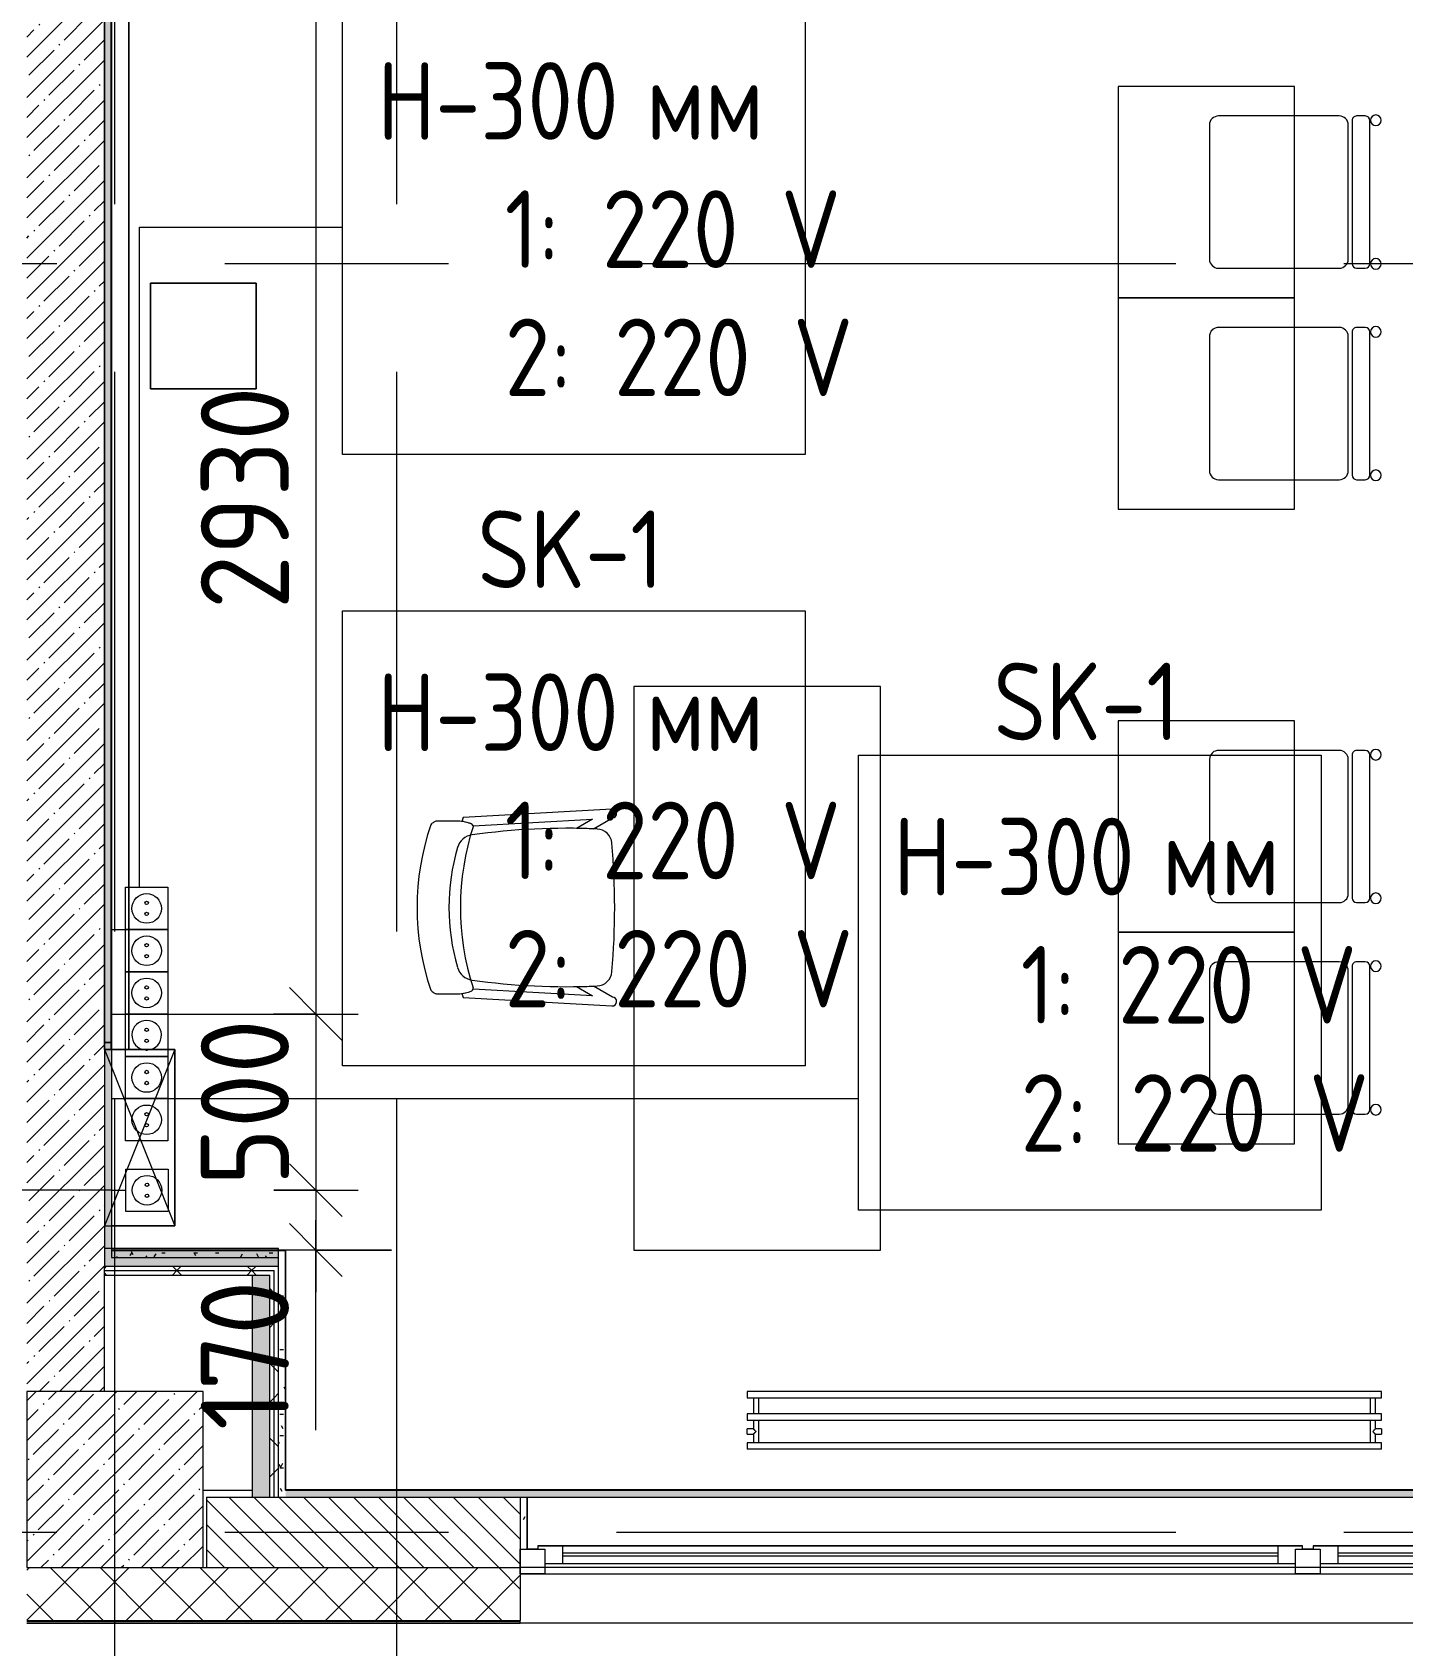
# Model space of a CAD drawing. Header units: millimetres. Extents: x 35147 to 231677, y -8553 to 29000.
# Drawn here: x 47425 to 51314, y -322 to 4256 of the extents above; entities that cross this region are included whole.
import ezdxf

# ---------------------------------------------------------------- set-up
doc = ezdxf.new("R2010")
doc.units = ezdxf.units.MM
doc.linetypes.add('Осевая', pattern=[3175, 635, -476.25, 1587.5, -476.25])
for name, color, linetype, lineweight in [('A-ANNO-DIMS', 7, 'Continuous', 9), ('A-ANNO-DIMS-100', 7, 'Continuous', 9), ('A-DETL-GENF', 7, 'Continuous', 9), ('A-GLAZ', 7, 'Continuous', 9), ('A-GLAZ-1', 7, 'Continuous', 13), ('A-WALL', 7, 'Continuous', 9), ('E-ELEC-FIXT-IDEN', 7, 'Continuous', 9), ('I-FURN', 7, 'Continuous', 9), ('I-WALL', 7, 'Continuous', 9), ('M-EQPM', 7, 'Continuous', 9), ('S-COLS', 7, 'Continuous', 9), ('Оси', 7, 'Continuous', 9), ('Оси-2', 7, 'Осевая', 9), ('Электрические приборы', 7, 'Continuous', 9)]:
    doc.layers.add(name, color=color, linetype=linetype, lineweight=lineweight)
for name, color, linetype, lineweight, true_color in [('A-WALL-1', 7, 'Continuous', 9, 0x3c3c3c), ('A-WALL-FNSH-1', 7, 'Continuous', 9, 0x3c3c3c), ('I-FURN-1', 7, 'Continuous', 9, 0xf0f0f0), ('Оси розеток', 7, 'Continuous', 9, 0xff1e23)]:
    doc.layers.add(name, color=color, linetype=linetype, lineweight=lineweight, true_color=true_color)
doc.styles.add('GOST Common', font='GOST_Common.ttf', dxfattribs={"width": 0.9, "height": 220})
doc.styles.add('ISOCPEUR', font='isocpeur.ttf', dxfattribs={"width": 0.9, "height": 250})
doc.dimstyles.new('ISO-2_5_0_9К_БОЛЬШОЙ', dxfattribs={"dimscale": 304.8, "dimtxt": 248.995294, "dimasz": 0.492126, "dimexe": 0.393701, "dimexo": 0.984252, "dimgap": 0, "dimtad": 1, "dimdec": 0, "dimrnd": 10, "dimzin": 0, "dimdsep": 46, "dimtxsty": 'ISOCPEUR', "dimblk1": 'OBLIQUE', "dimblk2": 'OBLIQUE', "dimsah": 1, "dimcen": 0.09, "dimdle": 0.393701, "dimazin": 0, "dimtfac": 1, "dimtdec": 4, "dimtix": 1, "dimtmove": 0, "dimatfit": 3, "dimfxl": 1, "dimtvp": 1, "dimtolj": 1, "dimtzin": 0, "dimarcsym": 2})
doc.dimstyles.new('ISO-2_5_0_9К_БОЛЬШОЙ_2', dxfattribs={"dimscale": 304.8, "dimtxt": 248.995294, "dimasz": 0.492126, "dimexe": 0.393701, "dimexo": 0.984252, "dimgap": 0, "dimtad": 1, "dimdec": 0, "dimrnd": 10, "dimzin": 0, "dimdsep": 46, "dimtxsty": 'ISOCPEUR', "dimblk1": 'OBLIQUE', "dimblk2": 'OBLIQUE', "dimsah": 1, "dimcen": 0.09, "dimdle": 0.393701, "dimazin": 0, "dimtfac": 1, "dimtdec": 4, "dimtix": 1, "dimtmove": 1, "dimatfit": 3, "dimfxl": 1, "dimtvp": 1, "dimtolj": 1, "dimtzin": 0, "dimarcsym": 2})
pattern_1 = [(0, (0, 0), (121.92, 30.48), [10.058, -81.382, 10.058, -81.382, -487.68]), (0, (0, 0), (121.92, 30.48), [-182.88, 10.058, -172.822, 10.058, -81.382, -213.36]), (0, (0, 0), (121.92, 30.48), [-457.2, 10.058, -50.902, 10.058, -142.342]), (120, (45.72, 15.24), (-87.356454, 90.345817), [10.058, -81.382, 10.058, -81.382, -487.68]), (120, (45.72, 15.24), (-87.356454, 90.345817), [-182.88, 10.058, -172.822, 10.058, -81.382, -213.36]), (120, (45.72, 15.24), (-87.356454, 90.345817), [-457.2, 10.058, -50.902, 10.058, -142.342]), (240, (60.96, 76.2), (-34.563546, -120.825817), [10.058, -81.382, 10.058, -81.382, -487.68]), (240, (60.96, 76.2), (-34.563546, -120.825817), [-182.88, 10.058, -172.822, 10.058, -81.382, -213.36]), (240, (60.96, 76.2), (-34.563546, -120.825817), [-457.2, 10.058, -50.902, 10.058, -142.342])]
pattern_2 = [(45, (0, 0), (-106.066, 106.066), []), (135, (0, 0), (-106.066, -106.066), [])]

# ---------------------------------------------------------------- blocks, each defined once
blk = doc.blocks.new('BSC_Колонна _Прямоугольная - 500х500-V7-План размещения напольных электротехнических лючков и розеток 2 этажа в осях 12-23')
at = {"layer": 'S-COLS'}
h = blk.add_hatch(dxfattribs=at)
h.set_pattern_fill('FP_8', color=256, style=0, pattern_type=2)
h.set_pattern_definition([(45, (-47660, -150), (-57.02463, 57.02463), []), (45, (-47602.975, -150), (-57.02463, 57.02463), [100.806, -20.161, 3.353, -16.808])])
h.paths.add_polyline_path([(-250, -250), (250, -250), (250, 250), (-250, 250), (-250, 184.8)])
for p, q in [((250, 250), (-250, 250)), ((-250, 250), (-250, -250)), ((250, -250), (250, 250)), ((-250, -250), (250, -250))]:
    blk.add_line(p, q, dxfattribs=at)
blk = doc.blocks.new('120_Окно_СКБ_2Ст - 120_Окно_СКБ_2Ст 3100х2500 _мал_ створка слева-2_-V22-План размещения напольных электротехнических лючков и розеток 2 этажа в осях 12-23')
at = {"layer": 'A-GLAZ'}
for p, q in [((1550, -57), (-1550, -57)), ((-1550, -127), (-1500, -127)), ((-1430, -107), (-770, -107)), ((-770, -117), (-1430, -117)), ((-700, -127), (-670, -127)), ((-600, -107), (1430, -107)), ((1430, -117), (-600, -117)), ((1500, -127), (1530, -127))]:
    blk.add_line(p, q, dxfattribs=at)
at = {"layer": 'A-GLAZ-1'}
for p, q in [((-1550, -127), (-1550, -57)), ((-1550, -57), (-1480, -57)), ((-1480, -57), (-1480, -127)), ((-720, -87), (-1480, -87)), ((-1480, -87), (-1480, -127)), ((-1430, -137), (-1430, -87)), ((-770, -137), (-770, -87)), ((-720, -127), (-720, -57)), ((-720, -57), (-650, -57)), ((-720, -127), (-720, -87)), ((-650, -57), (-650, -127)), ((1480, -87), (-650, -87)), ((-650, -87), (-650, -127)), ((-600, -137), (-600, -87)), ((1430, -137), (1430, -87)), ((1480, -127), (1480, -57)), ((1480, -57), (1550, -57)), ((1480, -127), (1480, -87)), ((1550, -57), (1550, -127)), ((-1480, -127), (-1550, -127)), ((-1480, -127), (-1500, -127)), ((-1500, -127), (-1500, -137)), ((-1500, -137), (-700, -137)), ((-700, -137), (-1500, -137)), ((-650, -127), (-720, -127)), ((-700, -127), (-720, -127)), ((-700, -137), (-700, -127)), ((-650, -127), (-670, -127)), ((-670, -127), (-670, -137)), ((-670, -137), (1500, -137)), ((1500, -137), (-670, -137)), ((1550, -127), (1480, -127)), ((1500, -127), (1480, -127)), ((1500, -137), (1500, -127))]:
    blk.add_line(p, q, dxfattribs=at)
blk = doc.blocks.new('Стол базовый прямоугольный - 1_7а-25476368-План размещения напольных электротехнических лючков и розеток 2 этажа в осях 12-23')
at = {"layer": 'I-FURN-1'}
for p, q in [((250, 300), (-250, 300)), ((-250, 300), (-250, -300)), ((250, -300), (250, 300)), ((-250, -300), (250, -300))]:
    blk.add_line(p, q, dxfattribs=at)
blk = doc.blocks.new('Стул Breuer - 1_9а-V61-План размещения напольных электротехнических лючков и розеток 2 этажа в осях 12-23')
at = {"layer": 'I-FURN-1'}
for p, q in [((190.5, 241.3), (-190.5, 241.3)), ((-215.9, 215.9), (-215.9, 0)), ((215.9, 0), (215.9, 215.9)), ((-215.9, 0), (-215.9, -127)), ((215.9, -127), (215.9, 0)), ((-215.9, -176.2), (-215.9, -200.8)), ((203.2, -163.5), (-203.2, -163.5)), ((-190.5, -152.4), (190.5, -152.4)), ((215.9, -200.8), (215.9, -176.2)), ((-203.2, -213.5), (203.2, -213.5))]:
    blk.add_line(p, q, dxfattribs=at)
for centre, radius, start, end in [((-190.5, 215.9), 25.4, 90, 180), ((190.5, 215.9), 25.4, 0, 90), ((-190.5, -127), 25.4, 180, 270), ((190.5, -127), 25.4, 270, 360), ((-203.2, -176.2), 12.7, 90, 180), ((203.2, -176.2), 12.7, 360, 90), ((-203.5, -230.6), 15.1, 360, 180), ((-203.2, -200.8), 12.7, 180, 270), ((203.7, -230.6), 15.1, 360, 180), ((203.2, -200.8), 12.7, 270, 360), ((-203.5, -230.6), 15.1, 180, 360), ((203.7, -230.6), 15.1, 180, 360)]:
    blk.add_arc(centre, radius, start, end, dxfattribs=at)
blk = doc.blocks.new('Стул Breuer - 1_9а-V84-План размещения напольных электротехнических лючков и розеток 2 этажа в осях 12-23')
at = {"layer": 'I-FURN-1'}
for p, q in [((190.5, 241.3), (-190.5, 241.3)), ((-215.9, 215.9), (-215.9, 0)), ((215.9, 0), (215.9, 215.9)), ((-215.9, 0), (-215.9, -127)), ((215.9, -127), (215.9, 0)), ((-215.9, -176.2), (-215.9, -200.8)), ((203.2, -163.5), (-203.2, -163.5)), ((-190.5, -152.4), (190.5, -152.4)), ((215.9, -200.8), (215.9, -176.2)), ((-203.2, -213.5), (203.2, -213.5))]:
    blk.add_line(p, q, dxfattribs=at)
for centre, radius, start, end in [((-190.5, 215.9), 25.4, 90, 180), ((190.5, 215.9), 25.4, 75, 90), ((190.5, 215.9), 25.4, 60, 75), ((190.5, 215.9), 25.4, 45, 60), ((190.5, 215.9), 25.4, 30, 45), ((190.5, 215.9), 25.4, 0, 30), ((-190.5, -127), 25.4, 180, 270), ((190.5, -127), 25.4, 270, 360), ((-203.2, -176.2), 12.7, 90, 180), ((203.2, -176.2), 12.7, 360, 90), ((-203.5, -230.6), 15.1, 360, 180), ((-203.2, -200.8), 12.7, 180, 270), ((203.7, -230.6), 15.1, 360, 180), ((203.2, -200.8), 12.7, 270, 360), ((-203.5, -230.6), 15.1, 180, 360), ((203.7, -230.6), 15.1, 180, 360)]:
    blk.add_arc(centre, radius, start, end, dxfattribs=at)
blk = doc.blocks.new('Стул Breuer - 1_9а-V94-План размещения напольных электротехнических лючков и розеток 2 этажа в осях 12-23')
at = {"layer": 'I-FURN-1'}
for p, q in [((190.5, 241.3), (-190.5, 241.3)), ((-215.9, 215.9), (-215.9, 0)), ((215.9, 0), (215.9, 215.9)), ((-215.9, 0), (-215.9, -127)), ((215.9, -127), (215.9, 0)), ((-215.9, -176.2), (-215.9, -200.8)), ((203.2, -163.5), (-203.2, -163.5)), ((-190.5, -152.4), (190.5, -152.4)), ((215.9, -200.8), (215.9, -176.2)), ((-203.2, -213.5), (203.2, -213.5))]:
    blk.add_line(p, q, dxfattribs=at)
for centre, radius, start, end in [((-190.5, 215.9), 25.4, 105, 180), ((-190.5, 215.9), 25.4, 90, 105), ((190.5, 215.9), 25.4, 30, 90), ((190.5, 215.9), 25.4, 15, 30), ((190.5, 215.9), 25.4, 0, 15), ((-190.5, -127), 25.4, 180, 270), ((190.5, -127), 25.4, 270, 360), ((-203.2, -176.2), 12.7, 90, 180), ((203.2, -176.2), 12.7, 360, 90), ((-203.5, -230.6), 15.1, 360, 180), ((-203.2, -200.8), 12.7, 180, 270), ((203.7, -230.6), 15.1, 360, 180), ((203.2, -200.8), 12.7, 270, 360), ((-203.5, -230.6), 15.1, 180, 360), ((203.7, -230.6), 15.1, 180, 360)]:
    blk.add_arc(centre, radius, start, end, dxfattribs=at)
blk = doc.blocks.new('Chair_1 noor 78578 - 1_4-25422005-План размещения напольных электротехнических лючков и розеток 2 этажа в осях 12-23')
at = {"layer": 'I-FURN-1'}
for p, q in [((-130.5, 405.7), (-130.5, 344.8)), ((359.1, 344.8), (359.1, 405.7)), ((-141.2, 329.7), (-165.1, -92)), ((393.7, -92), (369.8, 329.7)), ((-136.5, -37.1), (-117.3, 302)), ((345.9, 302), (365.1, -37.1)), ((-110.2, 8.6), (-136.5, -37.1)), ((365.1, -37.1), (338.8, 8.6)), ((-139.7, -93.5), (-108.8, -39.9)), ((337.4, -39.9), (368.3, -93.5))]:
    blk.add_line(p, q, dxfattribs=at)
for centre, radius, start, end in [((114.3, -271.9), 732.8, 71.3174, 108.6833), ((114.3, -239.2), 609.6, 73.8265, 106.1735), ((114.3, -279.3), 660.4, 111.7, 112.7563), ((-37.4, 344.8), 93.1, 180, 204.9864), ((-37.4, 344.8), 93.1, 186.4785, 204.9864), ((114.3, -408), 746, 71.9445, 107.8276), ((-41.4, 297.5), 50.8, 106.1735, 171.9659), ((270, 297.5), 50.8, 8.0341, 73.8265), ((266, 344.8), 93.1, 334.477, 360), ((266, 344.8), 93.1, 335.0136, 353.5215), ((114.3, -279.3), 660.4, 67.2437, 68.3), ((-116, 308.2), 6.35, 204.9864, 258.4091), ((-116, 308.2), 6.35, 204.9864, 287.8276), ((1798.9, 37.7), 1909.3, 171.9659, 182.6261), ((-1570.3, 37.7), 1909.3, 357.3739, 8.0341), ((344.3, 307.4), 6.35, 281.4186, 334.477), ((344.6, 308.2), 6.35, 281.5909, 335.0136), ((1798.9, 37.7), 1909.3, 180.8761, 182.3307), ((-1570.3, 37.7), 1909.3, 357.6693, 359.1239), ((-64, -47.7), 44.5, 182.6261, 265.0912), ((292.6, -47.7), 44.4, 275.9396, 357.3739), ((-152.4, -92.7), 12.7, 176.75, 356.75), ((114.8, 2033.8), 2133.6, 265.0912, 274.9044), ((381, -92.7), 12.7, 183.25, 3.25)]:
    blk.add_arc(centre, radius, start, end, dxfattribs=at)
for points in [[(-120.4, 422.3), (-122, 420.8), (-124.7, 417.8), (-127.8, 413.5), (-129.8, 409.4), (-130.4, 406.9), (-130.5, 405.7)], [(359.1, 405.7), (359, 406.9), (358.4, 409.4), (356.4, 413.5), (353.3, 417.8), (350.6, 420.8), (349, 422.3)]]:
    blk.add_open_spline(points, degree=3, dxfattribs=at)
blk = doc.blocks.new('Стол базовый прямоугольный - 1_3-25460678-План размещения напольных электротехнических лючков и розеток 2 этажа в осях 12-23')
at = {"layer": 'I-FURN-1'}
for p, q in [((800, 350), (-800, 350)), ((-800, 350), (-800, -350)), ((800, -350), (800, 350)), ((-800, -350), (800, -350))]:
    blk.add_line(p, q, dxfattribs=at)
blk = doc.blocks.new('Шкаф параметрический - 1_5а-V104-План размещения напольных электротехнических лючков и розеток 2 этажа в осях 12-23')
at = {"layer": 'I-FURN-1'}
for p, q in [((0, 0), (500, 200)), ((0, 200), (500, 0)), ((500, 200), (0, 200)), ((0, 200), (0, 19.4)), ((0, 69.9), (0, 200)), ((0, 200), (500, 200)), ((500, 0), (500, 200)), ((500, 200), (500, 20)), ((0, 20), (0, 69.9)), ((0, 19.4), (0, 0)), ((0, 0), (500, 0))]:
    blk.add_line(p, q, dxfattribs=at)
blk = doc.blocks.new('Зеркало обычное - Доска-32858947-План размещения напольных электротехнических лючков и розеток 2 этажа в осях 12-23')
at = {"layer": 'I-FURN'}
h = blk.add_hatch(dxfattribs=at)
h.set_pattern_fill('FP_59', color=256, style=0, pattern_type=2)
h.set_pattern_definition([(45, (50, 50), (-199.9995, 0), [141.421, -141.421]), (45, (100, 50), (-199.9995, 0), [70.711, -212.132]), (45, (50, 100), (-199.9995, 0), [70.711, -212.132])])
h.paths.add_polyline_path([(-2005, 40), (2005, 40), (2005, 60), (-2005, 60)])
at = {"layer": 'I-FURN-1'}
for p, q in [((2025, 60), (-2025, 60)), ((-2025, 60), (-2025, 40)), ((2005, 60), (-2005, 60)), ((-2005, 60), (-2005, 40)), ((2005, 60), (-2005, 60)), ((-2005, 40), (-2005, 60)), ((2005, 40), (2005, 60)), ((2005, 60), (2005, 40)), ((2025, 40), (2025, 60)), ((-2025, 40), (2025, 40)), ((-2005, 40), (2005, 40)), ((-2005, 40), (2005, 40))]:
    blk.add_line(p, q, dxfattribs=at)
blk = doc.blocks.new('Блок Розеток и Выключателей - Блок Розеток и Выключателей_SK1-27368977-План размещения напольных электротехнических лючков и розеток 2 этажа в осях 12-23')
at = {"layer": 'A-DETL-GENF'}
for p, q in [((-120, -40), (0, -40)), ((-120, -160), (-120, -40)), ((0, -40), (120, -40)), ((0, -160), (0, -40)), ((0, -40), (0, -160)), ((120, -40), (120, -160)), ((0, -160), (-120, -160)), ((120, -160), (0, -160))]:
    blk.add_line(p, q, dxfattribs=at)
for centre, radius in [((-60, -100), 42), ((60, -100), 42), ((-75.6, -100), 4.8), ((-44.4, -100), 4.8), ((44.4, -100), 4.8), ((75.6, -100), 4.8)]:
    blk.add_circle(centre, radius, dxfattribs=at)
at = {"layer": 'Оси розеток'}
blk.add_line((0, 0), (0, -40), dxfattribs=at)
blk = doc.blocks.new('Блок Розеток и Выключателей - Блок Розеток и Выключателей_SK1-V148-План размещения напольных электротехнических лючков и розеток 2 этажа в осях 12-23')
at = {"layer": 'A-DETL-GENF'}
for p, q in [((-120, -40), (-100.9, -40)), ((-120, -160), (-120, -40)), ((-100.9, -40), (0, -40)), ((0, -40), (120, -40)), ((0, -160), (0, -40)), ((0, -40), (0, -160)), ((120, -40), (120, -160)), ((-100.9, -160), (-120, -160)), ((0, -160), (-100.9, -160)), ((120, -160), (0, -160))]:
    blk.add_line(p, q, dxfattribs=at)
for centre, radius in [((60, -100), 42), ((-75.6, -100), 4.8), ((-44.4, -100), 4.8), ((44.4, -100), 4.8), ((75.6, -100), 4.8)]:
    blk.add_circle(centre, radius, dxfattribs=at)
for start, end in [(184.81, 175.19), (175.19, 180), (180, 184.81)]:
    blk.add_arc((-60, -100), 42, start, end, dxfattribs=at)
at = {"layer": 'Оси розеток'}
blk.add_line((0, 0), (0, -40), dxfattribs=at)
blk = doc.blocks.new('Блок Розеток и Выключателей - Блок Розеток и Выключателей_SK1-27362739-План размещения напольных электротехнических лючков и розеток 2 этажа в осях 12-23')
at = {"layer": 'A-DETL-GENF'}
for p, q in [((-60, -40), (60, -40)), ((-60, -160), (-60, -40)), ((60, -40), (60, -160)), ((60, -160), (-60, -160))]:
    blk.add_line(p, q, dxfattribs=at)
for centre, radius in [((0, -100), 42), ((-15.6, -100), 4.8), ((15.6, -100), 4.8)]:
    blk.add_circle(centre, radius, dxfattribs=at)
at = {"layer": 'Оси розеток'}
blk.add_line((0, 0), (0, -40), dxfattribs=at)
blk = doc.blocks.new('radiator_prado_classic_z_tip_30_po exemplyaru - Classic Z Тип 30-500-30677905-План размещения напольных электротехнических лючков и розеток 2 этажа в осях 12-23')
at = {"layer": 'M-EQPM'}
for p, q in [((0, 228), (0, 210)), ((1800, 228), (0, 228)), ((0, 210), (1800, 210)), ((17.5, 210), (17.5, 164)), ((32.5, 164), (32.5, 210)), ((1767.5, 210), (1767.5, 164)), ((1782.5, 164), (1782.5, 210)), ((1800, 210), (1800, 228)), ((1800, 164), (0, 164)), ((0, 164), (0, 146)), ((0, 146), (1800, 146)), ((17.5, 146), (17.5, 121.5)), ((32.5, 82), (32.5, 146)), ((1767.5, 146), (1767.5, 82)), ((1782.5, 121.5), (1782.5, 146)), ((1800, 146), (1800, 164)), ((17.5, 121.5), (0, 121.5)), ((17.5, 121.5), (0, 121.5)), ((0, 121.5), (0, 121.2)), ((0, 106.5), (0, 121.5)), ((0, 121.2), (0, 121.2)), ((0, 106.8), (0, 106.5)), ((0, 106.8), (0, 106.8)), ((0, 106.5), (17.5, 106.5)), ((0, 106.5), (17.5, 106.5)), ((17.5, 106.5), (17.5, 82)), ((1800, 121.5), (1782.5, 121.5)), ((1800, 121.5), (1782.5, 121.5)), ((1782.5, 82), (1782.5, 106.5)), ((1782.5, 106.5), (1800, 106.5)), ((1782.5, 106.5), (1800, 106.5)), ((1800, 121.5), (1800, 106.5)), ((1800, 121.2), (1800, 121.5)), ((1800, 121.5), (1800, 121.2)), ((1800, 121.2), (1800, 121.5)), ((1800, 106.5), (1800, 106.8)), ((1800, 106.8), (1800, 106.5)), ((1800, 106.5), (1800, 106.8)), ((1800, 82), (0, 82)), ((0, 82), (0, 64)), ((1800, 64), (0, 64)), ((1800, 64), (1800, 82))]:
    blk.add_line(p, q, dxfattribs=at)
for points, knots in [([(25, 114), (24.5, 114.5), (23.6, 115.4), (22.4, 116.6), (21.6, 117.4), (21.1, 117.9), (20.8, 118.2), (20.5, 118.5), (20.2, 118.8), (19.8, 119.1), (19.6, 119.4), (19.3, 119.7), (19, 120), (18.7, 120.3), (18.5, 120.5), (18.3, 120.7), (18.1, 120.9), (17.9, 121.1), (17.8, 121.2), (17.7, 121.3), (17.5, 121.5), (17.5, 121.5), (17.5, 121.5)], [0, 0, 0, 0, 0.142857, 0.285714, 0.357143, 0.392857, 0.428571, 0.464286, 0.5, 0.535714, 0.571429, 0.607143, 0.642857, 0.678571, 0.714286, 0.75, 0.785714, 0.821429, 0.857143, 0.892857, 0.928571, 1, 1, 1, 1]), ([(17.5, 106.5), (17.5, 106.5), (17.5, 106.5), (17.7, 106.7), (17.8, 106.8), (17.9, 106.9), (18.1, 107.1), (18.3, 107.3), (18.5, 107.5), (18.7, 107.7), (19, 108), (19.3, 108.3), (19.6, 108.6), (19.8, 108.9), (20.3, 109.3), (20.7, 109.7), (21.1, 110.1), (21.6, 110.6), (22.4, 111.4), (23.6, 112.6), (24.5, 113.5), (25, 114)], [0, 0, 0, 0, 0.071429, 0.107143, 0.142857, 0.178571, 0.214286, 0.25, 0.285714, 0.321429, 0.357143, 0.392857, 0.428571, 0.464286, 0.5, 0.571429, 0.607143, 0.642857, 0.714286, 0.857143, 1, 1, 1, 1]), ([(1775, 114), (1775.5, 114.5), (1776.4, 115.4), (1777.6, 116.6), (1778.4, 117.4), (1778.9, 117.9), (1779.2, 118.2), (1779.5, 118.5), (1779.8, 118.8), (1780.1, 119.2), (1780.4, 119.4), (1780.7, 119.7), (1781, 120), (1781.3, 120.3), (1781.5, 120.5), (1781.7, 120.7), (1781.9, 120.9), (1782.1, 121.1), (1782.2, 121.2), (1782.3, 121.3), (1782.5, 121.5), (1782.5, 121.5), (1782.5, 121.5)], [0, 0, 0, 0, 0.142857, 0.285714, 0.357143, 0.392857, 0.428571, 0.464286, 0.5, 0.535714, 0.571429, 0.607143, 0.642857, 0.678571, 0.714286, 0.75, 0.785714, 0.821429, 0.857143, 0.892857, 0.928571, 1, 1, 1, 1]), ([(1782.5, 106.5), (1782.5, 106.5), (1782.5, 106.5), (1782.3, 106.7), (1782.2, 106.8), (1782.1, 106.9), (1781.9, 107.1), (1781.7, 107.3), (1781.5, 107.5), (1781.3, 107.7), (1781, 108), (1780.7, 108.3), (1780.4, 108.6), (1780.1, 108.8), (1779.7, 109.3), (1779.3, 109.7), (1778.9, 110.1), (1778.4, 110.6), (1777.6, 111.4), (1776.4, 112.6), (1775.5, 113.5), (1775, 114)], [0, 0, 0, 0, 0.071429, 0.107143, 0.142857, 0.178571, 0.214286, 0.25, 0.285714, 0.321429, 0.357143, 0.392857, 0.428571, 0.464286, 0.5, 0.571429, 0.607143, 0.642857, 0.714286, 0.857143, 1, 1, 1, 1])]:
    blk.add_open_spline(points, degree=3, knots=knots, dxfattribs=at)
blk = doc.blocks.new('DIMBLOCK36-План размещения напольных электротехнических лючков и розеток 2 этажа в осях 12-23')
at = {"layer": 'A-ANNO-DIMS-100'}
for p, q in [((48230.2, 4520), (48230.2, 1470.4)), ((48111, 4400), (48350.2, 4400)), ((48230.2, 4400), (48111, 4400)), ((48110, 1470.4), (48350.2, 1470.4)), ((48230.2, 1470.4), (48110, 1470.4))]:
    blk.add_line(p, q, dxfattribs=at)
at = {"layer": 'A-ANNO-DIMS-100', "lineweight": 20}
for p, q in [((48230.2, 4400), (48155.2, 4475)), ((48230.2, 4400), (48305.2, 4325)), ((48230.2, 1470.4), (48155.2, 1545.4)), ((48230.2, 1470.4), (48305.2, 1395.4))]:
    blk.add_line(p, q, dxfattribs=at)
at = {"layer": 'A-ANNO-DIMS-100', "color": 0, "insert": (47903.6, 2619.2), "char_height": 250, "width": 758.478, "attachment_point": 1, "rotation": 90, "line_spacing_factor": 1.149209, "style": 'ISOCPEUR'}
blk.add_mtext('2930', dxfattribs=at)
blk = doc.blocks.new('_Oblique')
at = {"color": 0, "linetype": 'ByBlock', "lineweight": -2}
blk.add_line((-0.5, -0.5), (0.5, 0.5), dxfattribs=at)
blk = doc.blocks.new('DIMBLOCK37-План размещения напольных электротехнических лючков и розеток 2 этажа в осях 12-23')
at = {"layer": 'A-ANNO-DIMS-100', "lineweight": 20}
for p, q in [((48230.2, 1470.4), (48155.2, 1545.4)), ((48230.2, 1470.4), (48305.2, 1395.4)), ((48230.2, 970.6), (48155.2, 1045.6)), ((48230.2, 970.6), (48305.2, 895.6))]:
    blk.add_line(p, q, dxfattribs=at)
at = {"layer": 'A-ANNO-DIMS-100'}
for p, q in [((48110, 1470.4), (48350.2, 1470.4)), ((48230.2, 1470.4), (48110, 1470.4)), ((48230.2, 1470.4), (48230.2, 970.6)), ((48111, 970.6), (48350.2, 970.6)), ((48230.2, 970.6), (48111, 970.6))]:
    blk.add_line(p, q, dxfattribs=at)
at = {"layer": 'A-ANNO-DIMS-100', "color": 0, "insert": (47903.6, 983.5), "char_height": 250, "width": 568.858, "attachment_point": 1, "rotation": 90, "line_spacing_factor": 1.149209, "style": 'ISOCPEUR'}
blk.add_mtext('500', dxfattribs=at)
blk = doc.blocks.new('DIMBLOCK38-План размещения напольных электротехнических лючков и розеток 2 этажа в осях 12-23')
at = {"layer": 'A-ANNO-DIMS-100', "lineweight": 20}
for p, q in [((48230.2, 970.6), (48155.2, 1045.6)), ((48230.2, 970.6), (48305.2, 895.6)), ((48230.2, 801), (48155.2, 876)), ((48230.2, 801), (48305.2, 726))]:
    blk.add_line(p, q, dxfattribs=at)
at = {"layer": 'A-ANNO-DIMS-100'}
for p, q in [((48111, 970.6), (48350.2, 970.6)), ((48230.2, 970.6), (48111, 970.6)), ((48230.2, 970.6), (48230.2, 681)), ((48230.2, 820.9), (48230.2, 885.8)), ((48445.1, 801), (48110.2, 801)), ((48230.2, 289.9), (48230.2, 820.9)), ((48230.2, 801), (48445.1, 801))]:
    blk.add_line(p, q, dxfattribs=at)
at = {"layer": 'A-ANNO-DIMS-100', "color": 0, "insert": (47903.6, 289.9), "char_height": 250, "width": 517.144, "attachment_point": 1, "rotation": 90, "line_spacing_factor": 1.149209, "style": 'ISOCPEUR'}
blk.add_mtext('170', dxfattribs=at)

msp = doc.modelspace()

# ---------------------------------------------------------------- hatches: boundary and pattern name
at = {"layer": 'A-WALL'}
h = msp.add_hatch(dxfattribs=at)
h.set_pattern_fill('FP_20', color=256, style=0, pattern_type=2)
h.set_pattern_definition([(135, (0, 0), (-35.35534, -35.35534), [])])
h.paths.add_polyline_path([(48810, -100), (48810, 100), (47920, 100), (47920, -100), (48466.3, -100)])
h = msp.add_hatch(dxfattribs=at)
h.set_pattern_fill('FP_21', color=256, style=0, pattern_type=2)
h.set_pattern_definition([(45, (0, 0), (-70.71068, 70.71068), []), (135, (0, 0), (-70.71068, -70.71068), [])])
h.paths.add_polyline_path([(75397.3, -250), (75700, -250), (75700, -100), (71560, -100), (71560, -250), (74669.4, -250)])
h.paths.add_polyline_path([(70302.2, -250), (70660, -250), (70660, -100), (67060, -100), (67060, -250), (69574.4, -250)])
h.paths.add_polyline_path([(65207.2, -250), (66160, -250), (66160, -100), (65160, -100), (65160, -250)])
h.paths.add_polyline_path([(61567.9, -250), (62060, -250), (62060, -100), (60910, -100), (60910, -250)])
h.paths.add_polyline_path([(58060, -250), (58810, -250), (58810, -100), (58060, -100), (58060, -244.2)])
h.paths.add_polyline_path([(56910, -250), (57160, -250), (57160, -100), (56410, -100), (56410, -250)])
h.paths.add_polyline_path([(52410, -250), (53310, -250), (53310, -100), (51910, -100), (51910, -250)])
h.paths.add_polyline_path([(47410, -250), (48810, -250), (48810, -100), (47410, -100), (47410, -244.2)])
h.paths.add_polyline_path([(43371.3, -250), (44036.3, -250), (44036.3, -100), (42660, -100), (42660, -250)])
h.paths.add_polyline_path([(44936.3, -250), (45310, -250), (45310, -100), (44936.3, -100), (44936.3, -244.2)])
h.paths.add_polyline_path([(39560, -250), (39560, -100), (38742.7, -100), (38742.7, -250), (39040, -250)])
at = {"layer": 'I-WALL'}
h = msp.add_hatch(dxfattribs=at)
h.set_pattern_fill('FP_17', color=256, style=0, pattern_type=2)
h.set_pattern_definition([(45, (0, 0), (-57.02463, 57.02463), []), (45, (57.025, 0), (-57.02463, 57.02463), [100.806, -20.161, 3.353, -16.808])])
h.paths.add_polyline_path([(47511, 400), (47630, 400), (47630, 7400), (47410, 7400), (47410, 400), (47509, 400)])
h = msp.add_hatch(dxfattribs=at)
h.set_pattern_fill('FP_58', color=256, style=0, pattern_type=2)
h.set_pattern_definition(pattern_1)
h.paths.add_polyline_path([(47630, 805), (47650, 805), (47650, 7380), (47630, 7380), (47630, 869.5)])
for points in [[(48124.1, 755), (48124.1, 805), (47630, 805), (47630, 755), (47738.4, 755)], [(48099.1, 100), (48099.1, 730), (48049.1, 730), (48049.1, 100)]]:
    msp.add_hatch(color=256, dxfattribs=at).paths.add_polyline_path(points)
h = msp.add_hatch(dxfattribs=at)
h.set_pattern_fill('FP_58', color=256, style=0, pattern_type=2)
h.set_pattern_definition(pattern_1)
h.paths.add_polyline_path([(48124.1, 780), (48144.1, 780), (48144.1, 800), (47650, 800), (47650, 780), (47738.4, 780)])
h = msp.add_hatch(dxfattribs=at)
h.set_pattern_fill('FP_58', color=256, style=0, pattern_type=2)
h.set_pattern_definition(pattern_1)
h.paths.add_polyline_path([(48144.1, 100), (48144.1, 780), (48124.1, 780), (48124.1, 100)])
h = msp.add_hatch(dxfattribs=at)
h.set_pattern_fill('FP_60', color=256, style=0, pattern_type=2)
h.set_pattern_definition(pattern_2)
h.paths.add_polyline_path([(48111.6, 742.5), (48124.1, 742.5), (48124.1, 755), (47630, 755), (47630, 742.5), (47738.4, 742.5)])
h = msp.add_hatch(dxfattribs=at)
h.set_pattern_fill('FP_60', color=256, style=0, pattern_type=2)
h.set_pattern_definition(pattern_2)
h.paths.add_polyline_path([(48099.1, 730), (48111.6, 730), (48111.6, 742.5), (47630, 742.5), (47630, 730), (48049.1, 730)])
h = msp.add_hatch(dxfattribs=at)
h.set_pattern_fill('FP_60', color=256, style=0, pattern_type=2)
h.set_pattern_definition(pattern_2)
h.paths.add_polyline_path([(48124.1, 100), (48124.1, 742.5), (48111.6, 742.5), (48111.6, 100)])
h = msp.add_hatch(dxfattribs=at)
h.set_pattern_fill('FP_60', color=256, style=0, pattern_type=2)
h.set_pattern_definition(pattern_2)
h.paths.add_polyline_path([(48111.6, 100), (48111.6, 730), (48099.1, 730), (48099.1, 100)])
h = msp.add_hatch(dxfattribs=at)
h.set_pattern_fill('FP_58', color=256, style=0, pattern_type=2)
h.set_pattern_definition(pattern_1)
h.paths.add_polyline_path([(51910, 100), (51910, 120), (48144.1, 120), (48144.1, 100), (51377.8, 100)])
h = msp.add_hatch(dxfattribs=at)
h.set_pattern_fill('FP_58', color=256, style=0, pattern_type=2)
h.set_pattern_definition(pattern_1)
h.paths.add_polyline_path([(48830, -48), (48830, 100), (48810, 100), (48810, -48)])

# ---------------------------------------------------------------- linework, layer by layer
at = {"layer": 'A-WALL'}
for p, q in [((47630, 7400), (47630, 755)), ((47650, 800), (48144.1, 800)), ((47630, 755), (48124.1, 755)), ((47630, 742.5), (48111.6, 742.5)), ((48111.6, 100), (48111.6, 742.5)), ((48099.1, 100), (48099.1, 730)), ((48144.1, 120), (48144.1, 120)), ((48145.1, 120), (51890, 120)), ((47910, -100), (48810, -100)), ((47410, -250), (48810, -250)), ((47410, -253), (48810, -253)), ((51910, -258), (48810, -258))]:
    msp.add_line(p, q, dxfattribs=at)
at = {"layer": 'A-WALL-1'}
for p, q in [((48124.1, 805), (47630, 805)), ((47650, 800), (47650, 780)), ((47650, 780), (48124.1, 780)), ((48124.1, 100), (48124.1, 805)), ((48144.1, 120), (48144.1, 800)), ((47630, 400), (47630, 755)), ((47630, 730), (48099.1, 730)), ((48049.1, 730), (48049.1, 100)), ((47920, 100), (47920, -100)), ((47920, 100), (51910, 100)), ((48810, 100), (48810, -250)), ((48830, -48), (48830, 100)), ((48810, -48), (48830, -48))]:
    msp.add_line(p, q, dxfattribs=at)
at = {"layer": 'A-WALL-FNSH-1'}
for p, q in [((47651, 801), (47651, 7379)), ((47650, 7247.5), (47650, 800)), ((48145.1, 801), (47651, 801)), ((48145.1, 121), (48145.1, 801)), ((48144.1, 120), (48145.1, 120)), ((51889, 121), (48145.1, 121)), ((48831, -48), (48831, 100)), ((48830, -48), (48831, -48)), ((47410, -258), (48810, -258)), ((48810, -258), (48810, -250))]:
    msp.add_line(p, q, dxfattribs=at)
at = {"layer": 'E-ELEC-FIXT-IDEN'}
for p, q in [((47730, 3702.8), (48305.4, 3703.3)), ((47730, 1830.1), (47730, 3702.8)), ((48305.4, 1470.4), (48305.4, 1968.9)), ((49769.4, 1230.4), (49769.4, 1559.5)), ((47810, 1470.4), (48305.4, 1470.4)), ((47810, 1230.4), (49769.4, 1230.4)), ((47651, 970.6), (46779.3, 970.6))]:
    msp.add_line(p, q, dxfattribs=at)
at = {"layer": 'E-ELEC-FIXT-IDEN', "flags": 128}
for points in [[(48305.4, 4348.8), (49618.7, 4348.8), (49618.7, 3057.8), (48305.4, 3057.8)], [(48305.4, 2614.4), (49618.7, 2614.4), (49618.7, 1323.4), (48305.4, 1323.4)], [(49769.4, 2205), (51082.7, 2205), (51082.7, 914), (49769.4, 914)]]:
    msp.add_lwpolyline(points, close=True, dxfattribs=at)
at = {"layer": 'I-FURN-1'}
for p, q in [((47699.9, 1369.5), (47699.9, 4374.5)), ((47699.9, 4374.5), (47699.9, 1369.5)), ((48060.7, 3544.5), (47760.7, 3544.5)), ((47760.7, 3544.5), (47760.7, 3244.5)), ((47760.7, 3244.5), (47760.7, 3544.5)), ((47760.7, 3544.5), (48060.7, 3544.5)), ((48060.7, 3244.5), (48060.7, 3544.5)), ((48060.7, 3544.5), (48060.7, 3244.5)), ((47760.7, 3244.5), (48060.7, 3244.5)), ((48060.7, 3244.5), (47760.7, 3244.5)), ((47650, 1369.5), (47699.9, 1369.5)), ((47699.9, 1369.5), (47650, 1369.5))]:
    msp.add_line(p, q, dxfattribs=at)
at = {"layer": 'I-WALL'}
for p, q in [((47910, 120), (48049.1, 120)), ((51910, -100), (48810, -100))]:
    msp.add_line(p, q, dxfattribs=at)
at = {"layer": 'Оси'}
for p, q in [((47660, -1906.3), (47660, 593.7)), ((48460, -1906.3), (48460, 593.7))]:
    msp.add_line(p, q, dxfattribs=at)
at = {"layer": 'Оси-2'}
for p, q in [((47660, 593.7), (47660, 24898.1)), ((48460, 593.7), (48460, 24898.1)), ((38446.8, 3600), (82200, 3600)), ((38446.8, 0), (82200, 0))]:
    msp.add_line(p, q, dxfattribs=at)

# ---------------------------------------------------------------- block references
at = {"layer": 'A-GLAZ', "rotation": 180}
msp.add_blockref('120_Окно_СКБ_2Ст - 120_Окно_СКБ_2Ст 3100х2500 _мал_ створка слева-2_-V22-План размещения напольных электротехнических лючков и розеток 2 этажа в осях 12-23', (50360, -175), dxfattribs=at)
at = {"layer": 'I-FURN-1'}
for name, p, rotation in [('Зеркало обычное - Доска-32858947-План размещения напольных электротехнических лючков и розеток 2 этажа в осях 12-23', (47689.4, 3394.5), 89.9999999999998), ('Стул Breuer - 1_9а-V61-План размещения напольных электротехнических лючков и розеток 2 этажа в осях 12-23', (51006.9, 3802.5), 89.99999999999959), ('Стул Breuer - 1_9а-V84-План размещения напольных электротехнических лючков и розеток 2 этажа в осях 12-23', (51006.9, 3202.5), 89.99999999999959), ('Стол базовый прямоугольный - 1_3-25460678-План размещения напольных электротехнических лючков и розеток 2 этажа в осях 12-23', (49482.2, 1600.2), 270.0000000000001), ('Стул Breuer - 1_9а-V94-План размещения напольных электротехнических лючков и розеток 2 этажа в осях 12-23', (51006.9, 2002.5), 89.99999999999959), ('Chair_1 noor 78578 - 1_4-25422005-План размещения напольных электротехнических лючков и розеток 2 этажа в осях 12-23', (48978.2, 1658.5), 90), ('Стул Breuer - 1_9а-V61-План размещения напольных электротехнических лючков и розеток 2 этажа в осях 12-23', (51006.9, 1402.5), 89.99999999999959), ('Шкаф параметрический - 1_5а-V104-План размещения напольных электротехнических лючков и розеток 2 этажа в осях 12-23', (47630, 1369.5), 269.9999999999998)]:
    msp.add_blockref(name, p, dxfattribs=dict(at, rotation=rotation))
for p in [(50756.9, 3802.5), (50756.9, 3202.5), (50756.9, 2002.5), (50756.9, 1402.5)]:
    msp.add_blockref('Стол базовый прямоугольный - 1_7а-25476368-План размещения напольных электротехнических лючков и розеток 2 этажа в осях 12-23', p, dxfattribs=at)
at = {"layer": 'M-EQPM'}
msp.add_blockref('radiator_prado_classic_z_tip_30_po exemplyaru - Classic Z Тип 30-500-30677905-План размещения напольных электротехнических лючков и розеток 2 этажа в осях 12-23', (49454, 172), dxfattribs=at)
at = {"layer": 'S-COLS'}
msp.add_blockref('BSC_Колонна _Прямоугольная - 500х500-V7-План размещения напольных электротехнических лючков и розеток 2 этажа в осях 12-23', (47660, 150), dxfattribs=at)
at = {"layer": 'Электрические приборы', "rotation": 89.9999999999999}
for name, p in [('Блок Розеток и Выключателей - Блок Розеток и Выключателей_SK1-27368977-План размещения напольных электротехнических лючков и розеток 2 этажа в осях 12-23', (47650, 1710.1)), ('Блок Розеток и Выключателей - Блок Розеток и Выключателей_SK1-V148-План размещения напольных электротехнических лючков и розеток 2 этажа в осях 12-23', (47650, 1470.4)), ('Блок Розеток и Выключателей - Блок Розеток и Выключателей_SK1-27368977-План размещения напольных электротехнических лючков и розеток 2 этажа в осях 12-23', (47650, 1230.4)), ('Блок Розеток и Выключателей - Блок Розеток и Выключателей_SK1-27362739-План размещения напольных электротехнических лючков и розеток 2 этажа в осях 12-23', (47651, 970.6))]:
    msp.add_blockref(name, p, dxfattribs=at)

# ---------------------------------------------------------------- texts
at = {"layer": 'E-ELEC-FIXT-IDEN', "char_height": 220, "attachment_point": 1, "style": 'GOST Common'}
for s, insert, width in [('H-300 ', (48405.4, 4171.2), 923.544), ('мм', (49167.4, 4171.2), 375.19), ('   1: 220 V', (48405.4, 3807.4), 1291.519), ('   2: 220 V', (48405.4, 3443.6), 1342.025), ('SK-1', (48688.5, 2899.2), 656.582), ('H-300 ', (48405.4, 2436.8), 923.544), ('SK-1', (50152.5, 2467.3), 656.582), ('мм', (49167.4, 2436.8), 375.19), ('   1: 220 V', (48405.4, 2073), 1291.519), ('H-300 ', (49869.4, 2027.3), 923.544), ('мм', (50631.4, 2027.3), 375.19), ('   2: 220 V', (48405.4, 1709.2), 1342.025), ('   1: 220 V', (49869.4, 1663.5), 1291.519), ('   2: 220 V', (49869.4, 1299.7), 1342.025)]:
    msp.add_mtext(s, dxfattribs=dict(at, insert=insert, width=width))

# ---------------------------------------------------------------- dimensions: what is measured, and where the dimension line sits
at = {"layer": 'A-ANNO-DIMS'}
for base, p1, p2, override, picture, middle in [((48230.2, 1470.4), (47811, 4400), (47810, 1470.4), {"dimpost": '<>', "dimfxl": 2929.57932}, 'DIMBLOCK36-План размещения напольных электротехнических лючков и розеток 2 этажа в осях 12-23', (48105.2, 2935.2)), ((48230.2, 970.6), (47810, 1470.4), (47811, 970.6), {"dimpost": '<>', "dimfxl": 499.796851}, 'DIMBLOCK37-План размещения напольных электротехнических лючков и розеток 2 этажа в осях 12-23', (48105.2, 1220.5))]:
    dim = msp.add_linear_dim(base=base, p1=p1, p2=p2, angle=90, dimstyle='ISO-2_5_0_9К_БОЛЬШОЙ', override=override, dxfattribs=at)
    dim.commit()
    dim.dimension.update_dxf_attribs({"geometry": picture, "text_midpoint": middle})
dim = msp.add_linear_dim(base=(48230.2, 801), p1=(47811, 970.6), p2=(48145.1, 801), angle=90, dimstyle='ISO-2_5_0_9К_БОЛЬШОЙ_2', override={"dimpost": '<>', "dimfxl": 374.686682}, dxfattribs=at)
dim.commit()
dim.dimension.update_dxf_attribs({"geometry": 'DIMBLOCK38-План размещения напольных электротехнических лючков и розеток 2 этажа в осях 12-23', "text_midpoint": (48070.2, 548.5), "dimtype": 160, "text_rotation": 90})

doc.saveas('drawing.dxf')
